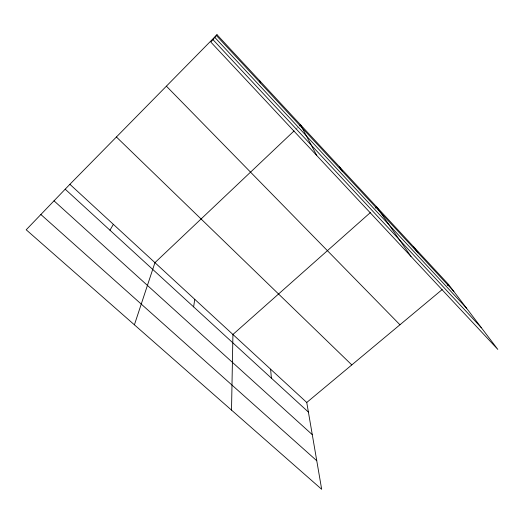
<?xml version="1.0" encoding="UTF-8"?>
<svg xmlns="http://www.w3.org/2000/svg" width="524" height="524" viewBox="0 0 524 524"><rect width="100%" height="100%" fill="white"/><g stroke="black" fill="none" stroke-linecap="round" stroke-linejoin="round"><path stroke-width="0.39" stroke-dasharray="2.62 1.97" d="M295.837 129.251L297.599 127.581"/><path stroke-width="0.79" d="M231.516 410.109L232.925 334.476L370.632 212.338M193.618 306.881L194.764 299.328M134.406 324.821L154.947 262.655L294.075 130.921M109.955 230.206L113.361 224.351M217.002 34.708L210.851 42.103L497.8 349.384L448.446 284.342L217.002 34.708L69.889 184.304L26.2 229.787L321.671 489.292L306.75 402.478L69.889 184.304M299.361 125.917L300.534 124.804L316.751 155.504M375.485 208.028L376.697 206.954L410.986 256.419M306.75 402.478L442.171 289.576M447.195 285.39L448.446 284.342M40.872 214.513L316.758 460.734M54.011 200.836L312.278 434.658M65.199 189.19L308.394 412.067M116.413 136.993L351.801 364.914M166.39 86.172L399.95 324.775M214.788 37.368L466.596 308.256M212.941 39.595L481.432 327.808M216.353 35.488L453.836 291.442M413.371 246.509L417.956 252.778M339.473 166.802L342.244 171.171M259.753 80.82L260.356 82.916M270.607 369.191L271.393 378.158"/></g></svg>
